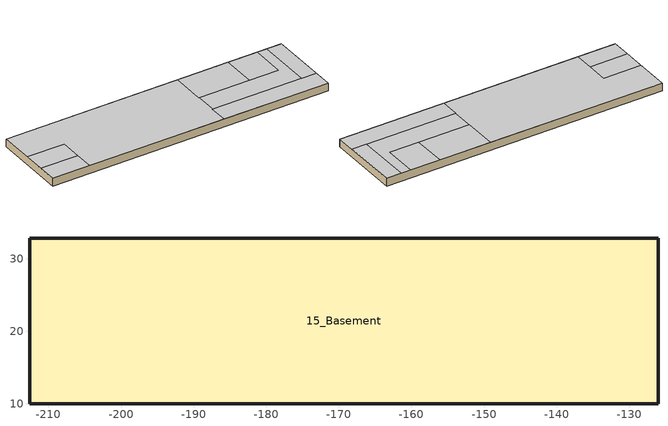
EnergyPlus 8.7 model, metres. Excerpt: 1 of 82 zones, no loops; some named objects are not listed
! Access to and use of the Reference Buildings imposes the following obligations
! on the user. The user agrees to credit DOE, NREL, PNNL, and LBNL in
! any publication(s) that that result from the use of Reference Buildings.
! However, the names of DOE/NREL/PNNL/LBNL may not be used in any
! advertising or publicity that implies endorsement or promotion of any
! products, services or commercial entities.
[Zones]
15_Basement
 floor ground (HPSlab): -126.04,32.86 -126.04,10 -212.61,10 -212.61,32.86 z-2.44
 wall ground (HPSlab): -126.04,10 -126.04,32.86 -212.61,32.86 -212.61,10 -126.04,10 z-2.44:0
 ceiling to 15_Retail_1_Flr_1 (INT-FLOOR-UNDERSIDE): -212.61,15.79 -212.61,10 -201.02,10 -201.02,15.79 z0
 ceiling to 15_Retail_2_Flr_1 (INT-FLOOR-UNDERSIDE): -212.61,22.5 -212.61,15.79 -201.02,15.79 -201.02,22.5 z0
 ceiling to 15_Mech_Flr_1 (INT-FLOOR-UNDERSIDE): -158.66,32.86 -158.66,22.5 -142.81,22.5 -142.81,32.86 z0
 ceiling to 15_Storage_Flr_1 (INT-FLOOR-UNDERSIDE): -142.81,32.86 -142.81,22.5 -133.66,22.5 -133.66,32.86 z0
 ceiling to 15_Laundry_Flr_1 (INT-FLOOR-UNDERSIDE): -130.62,32.86 -130.62,15.79 -126.04,15.79 -126.04,32.86 z0
 ceiling to 15_Cafe_Flr_1 (INT-FLOOR-UNDERSIDE): -158.66,15.79 -158.66,10 -126.04,10 -126.04,15.79 z0
 ceiling to 15_Lobby_Flr_1 (INT-FLOOR-UNDERSIDE): -212.61,32.86 -212.61,22.5 -201.02,22.5 -201.02,10 -158.66,10 -158.66,32.86 z0; -158.66,22.5 -158.66,15.79 -130.62,15.79 -130.62,32.86 -133.66,32.86 -133.66,22.5 z0
[Building]
Ref Bldg Medium Office New2004_v1.3_5.0: North Axis {deg}=0; Terrain=City; Loads Convergence Tolerance Value=0.1; Temperature Convergence Tolerance Value {deltaC}=0.4; Solar Distribution=FullInteriorAndExterior; Maximum Number of Warmup Days=25; Minimum Number of Warmup Days=6
[Site:Location]
USA IL-CHICAGO-OHARE: Latitude {deg}=41.77; Longitude {deg}=-87.75; Time Zone {hr}=-6; Elevation {m}=190
[SizingPeriod:WeatherFileDays] Day of Week for Start Day=Monday; Use Weather File Daylight Saving Period=Yes; Use Weather File Rain and Snow Indicators=Yes
Name | Begin Month | Begin Day of Month | End Month | End Day of Month
HDD | 11 | 20 | 11 | 20
CDD | 7 | 21 | 7 | 21
HDD3 | 12 | 20 | 12 | 20
CDD2 | 5 | 23 | 5 | 23
CDD3 | 5 | 30 | 5 | 30
[Site:GroundTemperature:BuildingSurface]
4.4, 3.3, 2.3, 1.8, 2, 4, 6.8, 9.3, 10.1, 9.6, 7.8, 6
[Site:GroundTemperature:Deep]
6.1, 6.1, 6.1, 6.1, 6.1, 6.1, 6.1, 6.1, 6.1, 6.1, 6.1, 6.1
[Site:WaterMainsTemperature]
Calculation Method=CORRELATION; Annual Average Outdoor Air Temperature {C}=9.69; Maximum Difference In Monthly Average Outdoor Air Temperatures {deltaC}=28.1
[Material] Thermal Absorptance=0.9; Solar Absorptance=0.7; Visible Absorptance=0.7
Name | Roughness | Thickness {m} | Conductivity {W/m-K} | Density {kg/m3} | Specific Heat {J/kg-K}
Std Wood 6inch | MediumSmooth | 0.15 | 0.12 | 540 | 1210
HW CONCRETE; MAT-CC05 4 HW CONCRETE | Rough | 0.1016 | 1.311 | 2240 | 836.8
Slab Insulation HP | MediumRough | 0.04439 | 0.049 | 265 | 836.8
[Material:NoMass]
CP02 CARPET PAD: Roughness=VeryRough; Thermal Resistance {m2-K/W}=0.2165; Thermal Absorptance=0.9; Solar Absorptance=0.7; Visible Absorptance=0.8
[WindowMaterial:Glazing] Optical Data Type=SpectralAverage; Thickness {m}=0.012; Infrared Transmittance at Normal Incidence=0; Front Side Infrared Hemispherical Emissivity=0.84; Conductivity {W/m-K}=0.9
Name | Solar Transmittance at Normal Incidence | Front Side Solar Reflectance at Normal Incidence | Back Side Solar Reflectance at Normal Incidence | Visible Transmittance at Normal Incidence | Front Side Visible Reflectance at Normal Incidence | Back Side Visible Reflectance at Normal Incidence | Back Side Infrared Hemispherical Emissivity
ECABS-2 COLORED 6MM | 0.111 | 0.179 | 0.179 | 0.128 | 0.081 | 0.081 | 0.1
CLEAR 12MM | 0.653 | 0.064 | 0.064 | 0.841 | 0.077 | 0.077 | 0.84
[WindowMaterial:Gas]
ARGON 13MM: Gas Type=Argon; Thickness {m}=0.0127
[Construction]
INT-FLOOR-UNDERSIDE: CP02 CARPET PAD, MAT-CC05 4 HW CONCRETE
InteriorFurnishings: Std Wood 6inch
HPSlab: HW CONCRETE, Slab Insulation HP, CP02 CARPET PAD
Dbl Elec Abs Colored 6mm/13mm Air: ECABS-2 COLORED 6MM, ARGON 13MM, CLEAR 12MM, ARGON 13MM, CLEAR 12MM
[WindowProperty:ShadingControl] Shading Type=SwitchableGlazing; Construction with Shading=Dbl Elec Abs Colored 6mm/13mm Air; Shading Control Type=OnIfHighZoneAirTemperature; Shading Control Is Scheduled=No; Glare Control Is Active=No
Name | Setpoint {W/m2, W or deg C}
9_ECW; 10_2_ECW; 10_1_ECW; 11_2_ECW; 11_1_ECW | 24
15_ECW; 1_ECW
6_1_6_ECW | 23
2_1_ECW | 25
[Zone]
15_Basement: Type=1; Multiplier=1; Floor Area {m2}=autocalculate; Part of Total Floor Area=Yes
[InternalMass]
15_Basement Internal Mass: Construction=InteriorFurnishings; Zone=15_Basement; Surface Area {m2}=3957.66
[People]
15_Basement People: Zone or ZoneList=15_Basement; Number of People Schedule=15_BLDG_OCC_SCH; Number of People Calculation Method=Area/Person; Zone Floor Area per Person {m2/person}=37.16; Fraction Radiant=0.3; Sensible Heat Fraction=AUTOCALCULATE; Activity Level Schedule=15_ACTIVITY_SCH; Enable ASHRAE 55 Comfort Warnings=No; Mean Radiant Temperature Calculation Type=ZoneAveraged; Work Efficiency Schedule=15_WORK_EFF_SCH; Clothing Insulation Calculation Method=ClothingInsulationSchedule; Clothing Insulation Schedule=15_CLOTHING_SCH; Air Velocity Schedule=15_AIR_VELO_SCH; Thermal Comfort Model 1 Type=FANGER
[Lights]
15_Basement_Lights: Zone or ZoneList=15_Basement; Schedule=15_BLDG_LIGHT_SCH; Design Level Calculation Method=Watts/Area; Watts per Zone Floor Area {W/m2}=6.46; Return Air Fraction=0; Fraction Radiant=0.2; Fraction Visible=0.6; Fraction Replaceable=1; Return Air Fraction Calculated from Plenum Temperature=No
[ElectricEquipment]
15_Basement_MiscPlug_Equip: Zone or ZoneList=15_Basement; Schedule=15_BLDG_EQUIP_SCH; Design Level Calculation Method=Watts/Area; Watts per Zone Floor Area {W/m2}=5.38; Fraction Latent=0; Fraction Radiant=0.5; Fraction Lost=0
[Exterior:Lights] Control Option=AstronomicalClock
Name | Schedule | Design Level {W}
9_Exterior Facade Lighting | 9_ALWAYS_ON | 13577
10_2_Exterior Facade Lighting | 10_2_ALWAYS_ON | 2529
10_1_Exterior Facade Lighting | 10_1_ALWAYS_ON | 2529
15_Exterior Facade Lighting | 15_ALWAYS_ON | 16753
11_2_Exterior Facade Lighting | 11_2_ALWAYS_ON | 4235
11_1_Exterior Facade Lighting | 11_1_ALWAYS_ON | 4235
6_1_6_Exterior Facade Lighting | 6_1_6_ALWAYS_ON | 8266
1_Exterior Facade Lighting | 1_ALWAYS_ON | 51262
2_1_Exterior Facade Lighting | 2_1_ALWAYS_ON | 14804
[Exterior:FuelEquipment] Fuel Use Type=Electricity
Name | Schedule | Design Level {W}
15_Elevators | 15_BLDG_ELEVATORS | 122222
1_Elevators | 1_BLDG_ELEVATORS | 244444
[ZoneHVAC:UnitHeater]
6_1_6_Front_Entry Unit Heater: Availability Schedule=6_1_6_ALWAYS_ON; Supply Air Fan=6_1_6_Front_Entry Unit HeaterFan; Maximum Supply Air Flow Rate {m3/s}=AUTOSIZE; Heating Coil=6_1_6_Front_Entry Unit Heater coil; Supply Air Fan Operation During No Heating=No; Maximum Hot Water or Steam Flow Rate {m3/s}=AUTOSIZE; Minimum Hot Water or Steam Flow Rate {m3/s}=0; Heating Convergence Tolerance=0.001
[Fan:ConstantVolume]
6_1_6_Front_Entry Unit HeaterFan: Availability Schedule=6_1_6_ALWAYS_ON; Fan Total Efficiency=0.53625; Pressure Rise {Pa}=49.8; Maximum Flow Rate {m3/s}=AUTOSIZE; Motor Efficiency=0.825; Motor In Airstream Fraction=1
[Coil:Heating:Electric]
6_1_6_Front_Entry Unit Heater coil: Availability Schedule=6_1_6_ALWAYS_ON; Efficiency=1; Nominal Capacity {W}=AUTOSIZE
[GroundHeatExchanger:Vertical]
2_1_Vertical Ground Heat Exchanger: Design Flow Rate {m3/s}=0.0033; Number of Bore Holes=120; Bore Hole Length {m}=76.2; Bore Hole Radius {m}=0.063508; Ground Thermal Conductivity {W/m-K}=0.692626; Ground Thermal Heat Capacity {J/m3-K}=2.347e+06; Ground Temperature {C}=13.375; Grout Thermal Conductivity {W/m-K}=0.692626; Pipe Thermal Conductivity {W/m-K}=0.391312; Pipe Out Diameter {m}=0.0266667; U-Tube Distance {m}=0.0253977; Pipe Thickness {m}=0.00241285; Maximum Length of Simulation {years}=2; G-Function Reference Ratio=0.0005; Number of Data Pairs of the G Function=35; G-Function Ln(T/Ts) Value 1=-15.2996; G-Function G Value 1=-0.348322; G-Function Ln(T/Ts) Value 2=-14.201; G-Function G Value 2=0.022208; G-Function Ln(T/Ts) Value 3=-13.2202; G-Function G Value 3=0.412345; G-Function Ln(T/Ts) Value 4=-12.2086; G-Function G Value 4=0.867498; G-Function Ln(T/Ts) Value 5=-11.1888; G-Function G Value 5=1.357839; G-Function Ln(T/Ts) Value 6=-10.1816; G-Function G Value 6=1.852024; G-Function Ln(T/Ts) Value 7=-9.1815; G-Function G Value 7=2.345656; G-Function Ln(T/Ts) Value 8=-8.6809; G-Function G Value 8=2.593958; G-Function Ln(T/Ts) Value 9=-8.5; G-Function G Value 9=2.679; G-Function Ln(T/Ts) Value 10=-7.8; G-Function G Value 10=3.023; G-Function Ln(T/Ts) Value 11=-7.2; G-Function G Value 11=3.32; G-Function Ln(T/Ts) Value 12=-6.5; G-Function G Value 12=3.681; G-Function Ln(T/Ts) Value 13=-5.9; G-Function G Value 13=4.071; G-Function Ln(T/Ts) Value 14=-5.2; G-Function G Value 14=4.828; G-Function Ln(T/Ts) Value 15=-4.5; G-Function G Value 15=6.253; G-Function Ln(T/Ts) Value 16=-3.963; G-Function G Value 16=7.894; G-Function Ln(T/Ts) Value 17=-3.27; G-Function G Value 17=11.82; G-Function Ln(T/Ts) Value 18=-2.864; G-Function G Value 18=15.117; G-Function Ln(T/Ts) Value 19=-2.577; G-Function G Value 19=18.006; G-Function Ln(T/Ts) Value 20=-2.171; G-Function G Value 20=22.887; G-Function Ln(T/Ts) Value 21=-1.884; G-Function G Value 21=26.924; G-Function Ln(T/Ts) Value 22=-1.191; G-Function G Value 22=38.004; G-Function Ln(T/Ts) Value 23=-0.497; G-Function G Value 23=49.919; G-Function Ln(T/Ts) Value 24=-0.274; G-Function G Value 24=53.407; G-Function Ln(T/Ts) Value 25=-0.051; G-Function G Value 25=56.632; G-Function Ln(T/Ts) Value 26=0.196; G-Function G Value 26=59.825; G-Function Ln(T/Ts) Value 27=0.419; G-Function G Value 27=62.349; G-Function Ln(T/Ts) Value 28=0.642; G-Function G Value 28=64.524; G-Function Ln(T/Ts) Value 29=0.873; G-Function G Value 29=66.412; G-Function Ln(T/Ts) Value 30=1.112; G-Function G Value 30=67.993; G-Function Ln(T/Ts) Value 31=1.335; G-Function G Value 31=69.162; G-Function Ln(T/Ts) Value 32=1.679; G-Function G Value 32=70.476; G-Function Ln(T/Ts) Value 33=2.028; G-Function G Value 33=71.361; G-Function Ln(T/Ts) Value 34=2.275; G-Function G Value 34=71.79; G-Function Ln(T/Ts) Value 35=3.003; G-Function G Value 35=72.511
[AvailabilityManager:Scheduled]
Name | Schedule
15_FLR_3_DOAS Availability Manager; 15_FLR_6_DOAS Availability Manager | 15_ALWAYS_ON
2_1_VAV_1 Availability Manager; 2_1_VAV_2 Availability Manager; 2_1_VAV_3 Availability Manager | 2_1_FanAvailSched
[AvailabilityManager:NightCycle] Control Type=CycleOnAny; Thermostat Tolerance {deltaC}=1; Cycling Run Time {s}=1800
Name | Applicability Schedule | Fan Schedule
9_PSZ-AC:1 Availability Manager; 9_PSZ-AC:2 Availability Manager; 9_PSZ-AC:3 Availability Manager; 9_PSZ-AC:4 Availability Manager; 9_PSZ-AC:5 Availability Manager; 9_PSZ-AC:6 Availability Manager | 9_ALWAYS_ON | 9_HVACOperationSchd
10_2_PSZ-AC_1:1 Availability Manager; 10_2_PSZ-AC_2:2 Availability Manager | 10_2_ALWAYS_ON | 10_2_HVACOperationSchd
10_1_PSZ-AC_1:1 Availability Manager; 10_1_PSZ-AC_2:2 Availability Manager | 10_1_ALWAYS_ON | 10_1_HVACOperationSchd
15_VAV WITH REHEAT Availability Manager | 15_ALWAYS_ON | 15_HVACOperationSchd
11_2_PSZ-AC_1:1 Availability Manager; 11_2_PSZ-AC_2:2 Availability Manager | 11_2_ALWAYS_ON | 11_2_HVACOperationSchd
11_1_PSZ-AC_1:1 Availability Manager; 11_1_PSZ-AC_2:2 Availability Manager | 11_1_ALWAYS_ON | 11_1_HVACOperationSchd
6_1_6_PSZ-AC:1 Availability Manager; 6_1_6_PSZ-AC:2 Availability Manager; 6_1_6_PSZ-AC:3 Availability Manager; 6_1_6_PSZ-AC:4 Availability Manager | 6_1_6_ALWAYS_ON | 6_1_6_HVACOperationSchd
1_VAV_1 Availability Manager; 1_VAV_2 Availability Manager; 1_VAV_3 Availability Manager; 1_VAV_5 Availability Manager | 1_ALWAYS_ON | 1_HVACOperationSchd
[SetpointManager:Scheduled] Control Variable=Temperature
Name | Schedule | Setpoint Node or NodeList
2_1_Chilled Water Loop Setpoint Manager | 2_1_CW Loop Temp Schedule | 2_1_Chilled Water Loop Setpoint Node List
2_1_Hot Water Loop Setpoint Manager | 2_1_HW Loop Temp Schedule | 2_1_Hot Water Loop Setpoint Node List
[Refrigeration:CompressorRack] Heat Rejection Location=OUTDOORS; Design Condenser Fan Power {W}=4500; Condenser Type=AIRCOOLED
Name | Design Compressor Rack COP {W/W} | Compressor Rack COP Function of Temperature Curve | Condenser Fan Power Function of Temperature Curve | Refrigeration Case Name or WalkIn Name or CaseAndWalkInList
9_RACKA | 2.5 | 9_RACKA_RackCOPfTCurve | 9_RACKA_RackCondFanCurve | 9_RACKAcase list
9_RACKB | 1.3 | 9_RACKB_RackCOPfTCurve | 9_RACKB_RackCondFanCurve2 | 9_RACKBcase list
9_RACKC | 2.5 | 9_RACKC_RackCOPfTCurve | 9_RACKC_RackCondFanCurve | 9_RACKCcase list
[UtilityCost:Tariff]
Name | Output Meter | Conversion Factor Choice | Demand Window Length | Monthly Charge or Variable | Group
PSI_LLF_LowLoadFactorService | Electricity:Facility | kWh | HalfHour | 15 | Comm Elect
PSI_CS_CommercialElectricService | Electricity:Facility | kWh |  | 9.4 | Comm Elect
IN_EIAMonthlyRateGas | Gas:Facility | MCF |  | 0 | Comm Gas
[UtilityCost:Qualify] Variable=TotalDemand; Threshold Value or Variable=75; Season=Annual; Threshold Test=Count
Name | Tariff | Qualify Type | Number of Months
MinDemand75kw | PSI_LLF_LowLoadFactorService | Minimum | 12
MaxDemand75kw | PSI_CS_CommercialElectricService | Maximum | 1
[UtilityCost:Charge:Simple] Season=Annual
Name | Tariff | Source Variable | Category Variable | Cost per Unit Value or Variable
FuelCostAdjustEnergyCharge | PSI_LLF_LowLoadFactorService | totalEnergy | EnergyCharges | 0.002028
QualPollutionControlAdjustEnergyCharge | PSI_LLF_LowLoadFactorService | totalEnergy | EnergyCharges | 0.000536
SoxNoxRiderAdjustEnergyCharge | PSI_LLF_LowLoadFactorService | totalEnergy | EnergyCharges | 0.001127
DSMRiderAdjustEnergyCharge | PSI_LLF_LowLoadFactorService | totalEnergy | EnergyCharges | -0.00037
PurchPowerTrackerAdjustEnergyCharge | PSI_LLF_LowLoadFactorService | totalEnergy | EnergyCharges | -3.1e-05
MidwestISOAdjustEnergyCharge | PSI_LLF_LowLoadFactorService | totalEnergy | EnergyCharges | -0.000216
CleanCoalRiderEnergyCharge | PSI_LLF_LowLoadFactorService | totalEnergy | EnergyCharges | 0.000833
TaxofeightPercent | PSI_LLF_LowLoadFactorService | SubTotal | Taxes | 0.08
FuelCostAdjustEnergyCharge | PSI_CS_CommercialElectricService | totalEnergy | EnergyCharges | 0.002028
QualPollutionControlAdjustEnergyCharge | PSI_CS_CommercialElectricService | totalEnergy | EnergyCharges | 0.000536
SoxNoxRiderAdjustEnergyCharge | PSI_CS_CommercialElectricService | totalEnergy | EnergyCharges | 0.001127
DSMRiderAdjustEnergyCharge | PSI_CS_CommercialElectricService | totalEnergy | EnergyCharges | 0.000021
PurchPowerTrackerAdjustEnergyCharge | PSI_CS_CommercialElectricService | totalEnergy | EnergyCharges | 0.000034
MidwestISOAdjustEnergyCharge | PSI_CS_CommercialElectricService | totalEnergy | EnergyCharges | -0.000203
CleanCoalRiderEnergyCharge | PSI_CS_CommercialElectricService | totalEnergy | EnergyCharges | 0.000807
TaxofeightPercent | PSI_CS_CommercialElectricService | SubTotal | Taxes | 0.08
MonthlyRateGasCharge | IN_EIAMonthlyRateGas | totalEnergy | EnergyCharges | IN_MonthlyGasRates
TaxofEightPercent | IN_EIAMonthlyRateGas | SubTotal | Taxes | 0.08
[UtilityCost:Charge:Block] Source Variable=totalEnergy; Season=Annual; Category Variable=EnergyCharges
Name | Tariff | Block Size 1 Value or Variable | Block 1 Cost per Unit Value or Variable | Block Size 2 Value or Variable | Block 2 Cost per Unit Value or Variable | Block Size 3 Value or Variable | Block 3 Cost per Unit Value or Variable | Block Size 4 Value or Variable | Block 4 Cost per Unit Value or Variable | Block Size Multiplier Value or Variable
AnnualEnergyCharge | PSI_LLF_LowLoadFactorService | 300 | 0.108222 | 700 | 0.087021 | 1500 | 0.07842 | remaining | 0.05832
AnnualDemandBaseCharge | PSI_LLF_LowLoadFactorService | 190 | 0 | 110 | 0.051773 | remaining | 0.046965 |  |  | TotalDemand
AnnualEnergyCharge | PSI_CS_CommercialElectricService | 300 | 0.082409 | 700 | 0.072873 | 1500 | 0.061696 | remaining | 0.041179
[UtilityCost:Variable]
IN_MonthlyGasRates: Tariff=IN_EIAMonthlyRateGas; Variable Type=Currency; January Value=8.22; February Value=7.51; March Value=8.97; April Value=9.01; May Value=9.16; June Value=10.44; July Value=10.32; August Value=10.13; September Value=9.2; October Value=8.18; November Value=7.83; December Value=7.63
[Schedule:Compact]
9_ALWAYS_ON; 10_2_ALWAYS_ON; 10_1_ALWAYS_ON; 15_ALWAYS_ON; 11_2_ALWAYS_ON; 11_1_ALWAYS_ON; 6_1_6_ALWAYS_ON; 1_ALWAYS_ON; 2_1_ALWAYS_ON: Through: 12/31, For: AllDays, Until: 24:00, 1
9_HVACOperationSchd: Through: 12/31, For: AllDays, Until: 06:00, 0, Until: 22:00, 1, Until: 24:00, 0
10_2_HVACOperationSchd; 10_1_HVACOperationSchd; 11_2_HVACOperationSchd; 11_1_HVACOperationSchd: Through: 12/31, For: AllDays, Until: 01:00, 1, Until: 05:00, 0, Until: 24:00, 1
15_ACTIVITY_SCH: Through: 12/31, For: AllDays, Until: 24:00, 120
15_AIR_VELO_SCH: Through: 12/31, For: AllDays, Until: 24:00, 0.2
15_BLDG_ELEVATORS; 1_BLDG_ELEVATORS: Through: 12/31, For: AllDays, Until: 04:00, 0.05, Until: 05:00, 0.1, Until: 06:00, 0.2, Until: 07:00, 0.4, Until: 09:00, 0.5, Until: 10:00, 0.35, Until: 16:00, 0.15, Until: 17:00, 0.35, Until: 19:00, 0.5, Until: 21:00, 0.4, Until: 22:00, 0.3, Until: 23:00, 0.2, Until: 24:00, 0.1
15_BLDG_EQUIP_SCH: Through: 12/31, For: Weekdays, Until: 01:00, 0.3, Until: 02:00, 0.25, Until: 05:00, 0.2, Until: 06:00, 0.3, Until: 07:00, 0.5, Until: 08:00, 0.6, Until: 10:00, 0.5, Until: 18:00, 0.35, Until: 19:00, 0.7, Until: 20:00, 0.9, Until: 21:00, 0.95, Until: 22:00, 0.9, Until: 23:00, 0.7, Until: 24:00, 0.4, For: Saturday, Until: 02:00, 0.3, Until: 06:00, 0.2, Until: 08:00, 0.4, Until: 10:00, 0.5, Until: 11:00, 0.4, Until: 18:00, 0.35, Until: 19:00, 0.7, Until: 22:00, 0.8, Until: 23:00, 0.7, Until: 24:00, 0.4, For: SummerDesignDay, Until: 24:00, 1, For: WinterDesignDay, Until: 24:00, 0, For: Sunday Holidays AllOtherDays, Until: 02:00, 0.4, Until: 06:00, 0.3, Until: 07:00, 0.4, Until: 09:00, 0.5, Until: 13:00, 0.4, Until: 18:00, 0.3, Until: 19:00, 0.6, Until: 20:00, 0.8, Until: 21:00, 0.9, Until: 22:00, 0.7, Until: 23:00, 0.6, Until: 24:00, 0.4
15_BLDG_LIGHT_SCH: Through: 12/31, For: Weekdays, Until: 01:00, 0.2, Until: 02:00, 0.15, Until: 05:00, 0.1, Until: 06:00, 0.2, Until: 07:00, 0.4, Until: 08:00, 0.5, Until: 10:00, 0.4, Until: 18:00, 0.25, Until: 19:00, 0.6, Until: 20:00, 0.8, Until: 21:00, 0.9, Until: 22:00, 0.8, Until: 23:00, 0.6, Until: 24:00, 0.3, For: Saturday, Until: 02:00, 0.2, Until: 06:00, 0.1, Until: 08:00, 0.3, Until: 10:00, 0.4, Until: 11:00, 0.3, Until: 18:00, 0.25, Until: 19:00, 0.6, Until: 22:00, 0.7, Until: 23:00, 0.6, Until: 24:00, 0.3, For: SummerDesignDay, Until: 24:00, 1, For: WinterDesignDay, Until: 24:00, 0, For: Sunday Holidays AllOtherDays, Until: 02:00, 0.3, Until: 06:00, 0.2, Until: 07:00, 0.3, Until: 09:00, 0.4, Until: 13:00, 0.3, Until: 18:00, 0.2, Until: 19:00, 0.5, Until: 20:00, 0.7, Until: 21:00, 0.8, Until: 22:00, 0.6, Until: 23:00, 0.5, Until: 24:00, 0.3
15_BLDG_OCC_SCH: Through: 12/31, For: Weekdays, Until: 06:00, 0.9, Until: 07:00, 0.7, Until: 09:00, 0.4, Until: 15:00, 0.2, Until: 16:00, 0.3, Until: 19:00, 0.5, Until: 21:00, 0.7, Until: 22:00, 0.8, Until: 24:00, 0.9, For: SummerDesignDay, Until: 24:00, 1, For: Saturday, Until: 06:00, 0.9, Until: 07:00, 0.7, Until: 09:00, 0.5, Until: 17:00, 0.3, Until: 18:00, 0.5, Until: 21:00, 0.6, Until: 24:00, 0.7, For: WinterDesignDay, Until: 24:00, 0, For: Sunday Holidays AllOtherDays, Until: 08:00, 0.7, Until: 11:00, 0.5, Until: 13:00, 0.3, Until: 16:00, 0.2, Until: 17:00, 0.3, Until: 19:00, 0.4, Until: 21:00, 0.6, Until: 24:00, 0.8
15_CLOTHING_SCH: Through: 04/30, For: AllDays, Until: 24:00, 1, Through: 09/30, For: AllDays, Until: 24:00, 0.5, Through: 12/31, For: AllDays, Until: 24:00, 1
15_WORK_EFF_SCH: Through: 12/31, For: AllDays, Until: 24:00, 0
15_HVACOperationSchd: Through: 12/31, For: AllDays, Until: 07:00, 0, Until: 24:00, 1
6_1_6_HVACOperationSchd: Through: 12/31, For: Weekdays SummerDesignDay, Until: 06:00, 0, Until: 21:00, 1, Until: 24:00, 0, For: Saturday WinterDesignDay, Until: 06:00, 0, Until: 22:00, 1, Until: 24:00, 0, For: AllOtherDays, Until: 08:00, 0, Until: 19:00, 1, Until: 24:00, 0
1_HVACOperationSchd: Through: 12/31, For: Weekdays SummerDesignDay, Until: 06:00, 0, Until: 22:00, 1, Until: 24:00, 0, For: Saturday WinterDesignDay, Until: 06:00, 0, Until: 18:00, 1, Until: 24:00, 0, For: AllOtherDays, Until: 24:00, 1
2_1_FanAvailSched: Through: 3/31, For: AllDays, Until: 24:00, 1, Through: 9/30, For: WeekDays, Until: 7:00, 0, Until: 17:00, 1, Until: 24:00, 0, For: SummerDesignDay WinterDesignDay, Until: 24:00, 1, For: AllOtherDays, Until: 24:00, 0, Through: 12/31, For: AllDays, Until: 24:00, 1
2_1_CW Loop Temp Schedule: Through: 12/31, For: AllDays, Until: 24:00, 7.22
2_1_HW Loop Temp Schedule: Through: 12/31, For: AllDays, Until: 24:00, 82
[Curve:Quadratic] Maximum Value of x=35
Name | Coefficient1 Constant | Coefficient2 x | Coefficient3 x**2 | Minimum Value of x
9_RACKA_RackCOPfTCurve; 9_RACKB_RackCOPfTCurve; 9_RACKC_RackCOPfTCurve | 1.7603 | -0.0377 | 0.0004 | 10
9_RACKA_RackCondFanCurve; 9_RACKC_RackCondFanCurve | 0.3 | 0.02 | 0 | 10
9_RACKB_RackCondFanCurve2 | 0 | 0.0286 | 0 | 0
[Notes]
RefBldgMediumOfficeNew2004_Chicago.idf
This example file is based on Version 1.3_5.0 and was transitioned to Version 6.0 using the transition utility
DOE Commercial Reference Building
Medium office, new construction 90.1-2004
EnergyPlus Version 6.0
ASHRAE Standards 90.1-2004 and 62-1999
Description:  Three story, 15 zone office building.
Form:         Area = 4,982 m2 (53,628 ft2); Number of Stories = 3; Shape = rectangle, Aspect ratio = 1.5
Envelope:     Envelope thermal properties vary with climate according to ASHRAE Standard 90.1-2004.
Opaque constructions: steel frame walls; built-up flat roof (insulation above deck); slab-on-grade floor
Windows: window-to-wall ratio = 33.0%, equal distribution of windows
Infiltration in perimeter zones only
= 0.4 cfm/ft2 above grade wall area at 0.3 in wc (75 Pa) adjusted to 0.016 in wc (4 Pa).
25% of full value when ventilation system on.
HVAC:         Packaged MZVAV with plenum zones, gas furnace, electric reheat
Economizer per 90.1-2004
Int. gains:   lights = 10.76 W/m2 (1.0 W/ft2) (building area method);
elec. plug loads = 10.76 W/m2 (1.0 W/ft2)
gas plug load = 0 W/m2 (0 W/ft2)
people = 268 total; 5.38/100 m2 (5.0/1000 ft2)
elevators = 2 @ 20 HP each, 91% motor efficiency
Detached Shading:               None
Daylight:                       None
Natural Ventilation:            None
Zonal Equipment:                None
Air Primary Loops:              VAV with electric reheat
Plant Loops:                    SHWSys1
System Equipment Autosize:      Yes
Purchased Cooling:              None
Purchased Heating:              None
Coils:                          Coil:Cooling:DX:TwoSpeed; Coil:Heating:Fuel; Coil:Heating:Electric
Pumps:                          Yes
Boilers:                        None
Chillers:                       None
Reference citation for the Commercial Reference Buildings:
Deru, M.; Field, K.; Studer, D.; Benne, K.; Griffith, B.; Torcellini, P;
Halverson, M.; Winiarski, D.; Liu, B.; Rosenberg, M.; Huang, J.;
Yazdanian, M.; Crawley, D. (2010).
U.S. Department of Energy Commercial Reference Building Models of the National Building Stock.
Washington, DC: U.S. Department of Energy, Energy Efficiency and
Renewable Energy, Office of Building Technologies.
***GENERAL SIMULATION PARAMETERS***
Number of Zones: 18
***MISC SIMULATION PARAMETERS***
